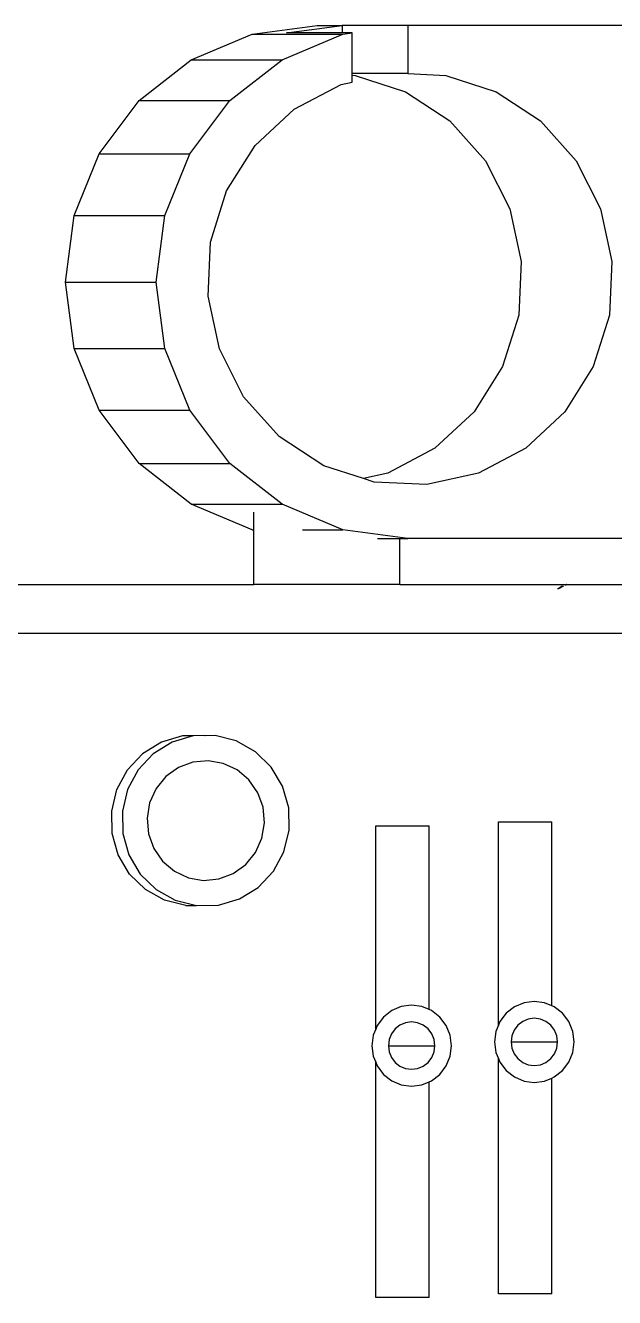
# Model space of a CAD drawing. Extents: x 2733443 to 3206532, y -1516114 to -1264405.
# Drawn here: x 2991311.4 to 2991392.1, y -1490182 to -1490007.6 of the extents above; entities that cross this region are included whole.
import ezdxf

# ---------------------------------------------------------------- set-up
doc = ezdxf.new("R2010")
doc.units = 0
doc.header["$MEASUREMENT"] = 0
doc.linetypes.add('1', pattern=[0, 0, 0])
doc.layers.get('0').update_dxf_attribs({"color": 250, "linetype": '1'})
doc.layers.add('furniture', color=33, linetype='Continuous')

# ---------------------------------------------------------------- blocks, each defined once
blk = doc.blocks.new('EQUIPMENT')
at = {"layer": 'furniture'}
for p, q in [((-40259.07, 12151.1), (-40250.75, 12154.62)), ((-40250.75, 12154.62), (-40241.83, 12155.82)), ((-40250.75, 12154.62), (-40238.32, 12154.62)), ((-40246.64, 12151.1), (-40238.32, 12154.62)), ((-40246.03, 12154.79), (-40238.39, 12155.82)), ((-40238.39, 12154.79), (-40246.03, 12154.79)), ((-40241.83, 12155.82), (-40238.39, 12155.82)), ((-40238.39, 12155.82), (-40238.39, 12154.79)), ((-40229.4, 12155.82), (-40238.39, 12155.82)), ((-40237.04, 12154.79), (-40238.39, 12154.79)), ((-40238.32, 12154.62), (-40237.04, 12154.79)), ((-40237.04, 12149.21), (-40237.04, 12154.79)), ((-40229.4, 12155.82), (-40229.4, 12149.21)), ((-40174.58, 12155.82), (-40229.4, 12155.82)), ((-40266.22, 12145.51), (-40259.07, 12151.1)), ((-40259.07, 12151.1), (-40246.64, 12151.1)), ((-40253.79, 12145.51), (-40246.64, 12151.1)), ((-40229.4, 12149.21), (-40237.04, 12149.21)), ((-40237.04, 12148.98), (-40237.04, 12149.21)), ((-40229.4, 12149.21), (-40224.19, 12148.96)), ((-40244.96, 12144.34), (-40238.52, 12147.73)), ((-40238.52, 12147.73), (-40237.04, 12148.06)), ((-40237.04, 12148.98), (-40236.62, 12148.96)), ((-40237.04, 12148.06), (-40237.04, 12148.98)), ((-40236.62, 12148.96), (-40229.72, 12146.72)), ((-40224.19, 12148.96), (-40217.29, 12146.72)), ((-40229.72, 12146.72), (-40223.62, 12142.72)), ((-40217.29, 12146.72), (-40211.19, 12142.72)), ((-40271.7, 12138.23), (-40266.22, 12145.51)), ((-40266.22, 12145.51), (-40253.79, 12145.51)), ((-40259.27, 12138.23), (-40253.79, 12145.51)), ((-40250.32, 12139.36), (-40244.96, 12144.34)), ((-40223.62, 12142.72), (-40218.73, 12137.26)), ((-40211.19, 12142.72), (-40206.3, 12137.26)), ((-40254.23, 12133.14), (-40250.32, 12139.36)), ((-40275.15, 12129.74), (-40271.7, 12138.23)), ((-40271.7, 12138.23), (-40259.27, 12138.23)), ((-40262.72, 12129.74), (-40259.27, 12138.23)), ((-40218.73, 12137.26), (-40215.41, 12130.69)), ((-40206.3, 12137.26), (-40202.98, 12130.69)), ((-40256.44, 12126.09), (-40254.23, 12133.14)), ((-40215.41, 12130.69), (-40213.86, 12123.47)), ((-40202.98, 12130.69), (-40201.43, 12123.47)), ((-40276.32, 12120.64), (-40275.15, 12129.74)), ((-40275.15, 12129.74), (-40262.72, 12129.74)), ((-40263.89, 12120.64), (-40262.72, 12129.74)), ((-40256.77, 12118.71), (-40256.44, 12126.09)), ((-40213.86, 12123.47), (-40214.2, 12116.08)), ((-40201.43, 12123.47), (-40201.77, 12116.08)), ((-40275.15, 12111.53), (-40276.32, 12120.64)), ((-40276.32, 12120.64), (-40263.89, 12120.64)), ((-40262.72, 12111.53), (-40263.89, 12120.64)), ((-40255.23, 12111.48), (-40256.77, 12118.71)), ((-40214.2, 12116.08), (-40216.4, 12109.04)), ((-40201.77, 12116.08), (-40203.97, 12109.04)), ((-40271.7, 12103.05), (-40275.15, 12111.53)), ((-40275.15, 12111.53), (-40262.72, 12111.53)), ((-40259.27, 12103.05), (-40262.72, 12111.53)), ((-40251.9, 12104.92), (-40255.23, 12111.48)), ((-40216.4, 12109.04), (-40220.32, 12102.82)), ((-40203.97, 12109.04), (-40207.88, 12102.82)), ((-40247.02, 12099.45), (-40251.9, 12104.92)), ((-40266.22, 12095.76), (-40271.7, 12103.05)), ((-40271.7, 12103.05), (-40259.27, 12103.05)), ((-40253.79, 12095.76), (-40259.27, 12103.05)), ((-40220.32, 12102.82), (-40225.68, 12097.84)), ((-40207.88, 12102.82), (-40213.24, 12097.84)), ((-40240.92, 12095.46), (-40247.02, 12099.45)), ((-40225.68, 12097.84), (-40232.12, 12094.44)), ((-40213.24, 12097.84), (-40219.69, 12094.44)), ((-40259.07, 12090.17), (-40266.22, 12095.76)), ((-40266.22, 12095.76), (-40253.79, 12095.76)), ((-40246.64, 12090.17), (-40253.79, 12095.76)), ((-40235.49, 12093.69), (-40240.92, 12095.46)), ((-40232.12, 12094.44), (-40235.49, 12093.69)), ((-40234.01, 12093.21), (-40235.49, 12093.69)), ((-40219.69, 12094.44), (-40226.77, 12092.87)), ((-40226.77, 12092.87), (-40234.01, 12093.21)), ((-40250.75, 12086.66), (-40259.07, 12090.17)), ((-40259.07, 12090.17), (-40246.64, 12090.17)), ((-40238.32, 12086.66), (-40246.64, 12090.17)), ((-40250.49, 12086.66), (-40250.49, 12089.09)), ((-40250.75, 12086.66), (-40250.49, 12086.66)), ((-40250.49, 12086.62), (-40250.75, 12086.66)), ((-40250.49, 12086.62), (-40250.49, 12086.66)), ((-40250.49, 12079.15), (-40250.49, 12086.62)), ((-40243.84, 12086.66), (-40238.32, 12086.66)), ((-40229.4, 12085.46), (-40238.32, 12086.66)), ((-40233.56, 12085.46), (-40230.48, 12085.46)), ((-40230.48, 12079.17), (-40230.48, 12085.46)), ((-40230.48, 12085.46), (-40229.4, 12085.46)), ((-40170.28, 12085.46), (-40229.4, 12085.46)), ((-40289.59, 12079.15), (-40250.49, 12079.15)), ((-40230.48, 12079.17), (-40250.49, 12079.15)), ((-40230.48, 12079.17), (-40207.69, 12079.15)), ((-40208.9, 12078.63), (-40208.71, 12078.63)), ((-40208.71, 12078.63), (-40208.12, 12078.92)), ((-40208.23, 12078.92), (-40208.71, 12078.63)), ((-40208.23, 12078.92), (-40208.12, 12078.92)), ((-40208.12, 12078.92), (-40208.04, 12078.92)), ((-40207.7, 12079.1), (-40207.81, 12079.1)), ((-40207.69, 12079.15), (-40207.7, 12079.1)), ((-40207.65, 12079.17), (-40207.69, 12079.15)), ((-40207.65, 12079.17), (-40207.58, 12079.15)), ((-40207.62, 12079.1), (-40207.58, 12079.15)), ((-40207.58, 12079.15), (-40207.54, 12079.17)), ((-40207.54, 12079.17), (-40207.5, 12079.15)), ((-40207.5, 12079.15), (-40207.46, 12079.17)), ((-40207.46, 12079.17), (-40184.71, 12079.15)), ((-40287.29, 12072.48), (-39969.96, 12072.48)), ((-40260.29, 12058.4), (-40263.17, 12057.55)), ((-40258.83, 12058.4), (-40261.71, 12057.55)), ((-40258.83, 12058.4), (-40260.29, 12058.4)), ((-40257.29, 12058.46), (-40258.83, 12058.4)), ((-40257.17, 12058.43), (-40257.29, 12058.46)), ((-40255.82, 12058.46), (-40257.17, 12058.43)), ((-40252.91, 12057.73), (-40255.82, 12058.46)), ((-40263.17, 12057.55), (-40265.74, 12055.96)), ((-40261.71, 12057.55), (-40264.28, 12055.96)), ((-40250.28, 12056.25), (-40252.91, 12057.73)), ((-40267.82, 12053.75), (-40265.74, 12055.96)), ((-40264.28, 12055.96), (-40266.36, 12053.75)), ((-40256.78, 12055.01), (-40258.87, 12054.81)), ((-40254.71, 12054.65), (-40256.78, 12055.01)), ((-40248.11, 12054.13), (-40250.28, 12056.25)), ((-40269.27, 12051.07), (-40267.82, 12053.75)), ((-40266.36, 12053.75), (-40267.8, 12051.07)), ((-40260.85, 12054.07), (-40262.56, 12052.83)), ((-40258.87, 12054.81), (-40260.85, 12054.07)), ((-40252.8, 12053.75), (-40254.71, 12054.65)), ((-40251.18, 12052.38), (-40252.8, 12053.75)), ((-40246.55, 12051.51), (-40248.11, 12054.13)), ((-40262.56, 12052.83), (-40263.9, 12051.18)), ((-40249.97, 12050.63), (-40251.18, 12052.38)), ((-40245.72, 12048.57), (-40246.55, 12051.51)), ((-40269.98, 12048.09), (-40269.27, 12051.07)), ((-40267.8, 12051.07), (-40268.52, 12048.09)), ((-40263.9, 12051.18), (-40264.78, 12049.23)), ((-40249.24, 12048.62), (-40249.97, 12050.63)), ((-40269.92, 12045.03), (-40269.98, 12048.09)), ((-40268.52, 12048.09), (-40268.46, 12045.03)), ((-40264.78, 12049.23), (-40265.13, 12047.12)), ((-40249.04, 12046.49), (-40249.24, 12048.62)), ((-40245.66, 12045.51), (-40245.72, 12048.57)), ((-40265.13, 12047.12), (-40264.94, 12044.98)), ((-40249.4, 12044.38), (-40249.04, 12046.49)), ((-40216.98, 12018.74), (-40216.98, 12046.62)), ((-40216.98, 12046.62), (-40209.67, 12046.61)), ((-40209.67, 12021.42), (-40209.67, 12046.61)), ((-40269.09, 12042.09), (-40269.92, 12045.03)), ((-40268.46, 12045.03), (-40267.62, 12042.09)), ((-40264.94, 12044.98), (-40264.21, 12042.97)), ((-40246.37, 12042.54), (-40245.66, 12045.51)), ((-40233.8, 12046.1), (-40226.48, 12046.09)), ((-40233.8, 12018.22), (-40233.8, 12046.1)), ((-40226.48, 12020.9), (-40226.48, 12046.09)), ((-40264.21, 12042.97), (-40263, 12041.22)), ((-40250.27, 12042.43), (-40249.4, 12044.38)), ((-40267.53, 12039.47), (-40269.09, 12042.09)), ((-40267.62, 12042.09), (-40266.07, 12039.47)), ((-40263, 12041.22), (-40261.38, 12039.85)), ((-40251.62, 12040.78), (-40250.27, 12042.43)), ((-40247.82, 12039.86), (-40246.37, 12042.54)), ((-40265.36, 12037.35), (-40267.53, 12039.47)), ((-40266.07, 12039.47), (-40263.9, 12037.35)), ((-40261.38, 12039.85), (-40259.47, 12038.96)), ((-40255.3, 12038.8), (-40253.33, 12039.54)), ((-40253.33, 12039.54), (-40251.62, 12040.78)), ((-40249.9, 12037.65), (-40247.82, 12039.86)), ((-40259.47, 12038.96), (-40257.4, 12038.6)), ((-40257.4, 12038.6), (-40255.3, 12038.8)), ((-40252.47, 12036.06), (-40249.9, 12037.65)), ((-40262.73, 12035.87), (-40265.36, 12037.35)), ((-40263.9, 12037.35), (-40261.27, 12035.87)), ((-40259.82, 12035.14), (-40262.73, 12035.87)), ((-40261.27, 12035.87), (-40258.35, 12035.14)), ((-40255.35, 12035.21), (-40252.47, 12036.06)), ((-40259.82, 12035.14), (-40258.35, 12035.14)), ((-40258.35, 12035.14), (-40255.35, 12035.21)), ((-40213.47, 12021.83), (-40214.78, 12021.28)), ((-40212.06, 12022.02), (-40213.47, 12021.83)), ((-40210.65, 12021.83), (-40212.06, 12022.02)), ((-40209.67, 12021.42), (-40210.65, 12021.83)), ((-40231.6, 12020.76), (-40232.73, 12019.87)), ((-40230.29, 12021.31), (-40231.6, 12020.76)), ((-40228.87, 12021.5), (-40230.29, 12021.31)), ((-40227.46, 12021.31), (-40228.87, 12021.5)), ((-40226.48, 12020.9), (-40227.46, 12021.31)), ((-40226.15, 12020.76), (-40226.48, 12020.9)), ((-40225.02, 12019.87), (-40226.15, 12020.76)), ((-40215.91, 12020.4), (-40216.78, 12019.24)), ((-40214.78, 12021.28), (-40215.91, 12020.4)), ((-40209.33, 12021.28), (-40209.67, 12021.42)), ((-40208.2, 12020.4), (-40209.33, 12021.28)), ((-40207.34, 12019.24), (-40208.2, 12020.4)), ((-40233.59, 12018.72), (-40233.8, 12018.22)), ((-40232.73, 12019.87), (-40233.59, 12018.72)), ((-40231.13, 12018.24), (-40231.63, 12017.57)), ((-40230.47, 12018.76), (-40231.13, 12018.24)), ((-40229.7, 12019.08), (-40230.47, 12018.76)), ((-40228.87, 12019.19), (-40229.7, 12019.08)), ((-40228.05, 12019.08), (-40228.87, 12019.19)), ((-40227.28, 12018.76), (-40228.05, 12019.08)), ((-40226.62, 12018.24), (-40227.28, 12018.76)), ((-40226.12, 12017.57), (-40226.62, 12018.24)), ((-40224.16, 12018.72), (-40225.02, 12019.87)), ((-40223.61, 12017.38), (-40224.16, 12018.72)), ((-40216.98, 12018.74), (-40217.32, 12017.9)), ((-40216.78, 12019.24), (-40216.98, 12018.74)), ((-40214.31, 12018.76), (-40214.82, 12018.09)), ((-40213.65, 12019.28), (-40214.31, 12018.76)), ((-40212.88, 12019.6), (-40213.65, 12019.28)), ((-40212.06, 12019.71), (-40212.88, 12019.6)), ((-40211.23, 12019.6), (-40212.06, 12019.71)), ((-40210.47, 12019.28), (-40211.23, 12019.6)), ((-40209.81, 12018.76), (-40210.47, 12019.28)), ((-40209.3, 12018.09), (-40209.81, 12018.76)), ((-40206.79, 12017.9), (-40207.34, 12019.24)), ((-40234.14, 12017.38), (-40234.32, 12015.94)), ((-40233.8, 12018.22), (-40234.14, 12017.38)), ((-40231.95, 12016.78), (-40232.06, 12015.94)), ((-40231.63, 12017.57), (-40231.95, 12016.78)), ((-40225.8, 12016.78), (-40226.12, 12017.57)), ((-40225.69, 12015.94), (-40225.8, 12016.78)), ((-40223.42, 12015.94), (-40223.61, 12017.38)), ((-40217.32, 12017.9), (-40217.51, 12016.47)), ((-40215.13, 12017.31), (-40215.24, 12016.47)), ((-40214.82, 12018.09), (-40215.13, 12017.31)), ((-40208.98, 12017.31), (-40209.3, 12018.09)), ((-40208.87, 12016.47), (-40208.98, 12017.31)), ((-40206.61, 12016.47), (-40206.79, 12017.9)), ((-40234.32, 12015.94), (-40234.14, 12014.5)), ((-40232.06, 12015.94), (-40231.95, 12015.1)), ((-40232.06, 12015.94), (-40225.69, 12015.94)), ((-40231.95, 12015.1), (-40231.63, 12014.32)), ((-40226.12, 12014.32), (-40225.8, 12015.1)), ((-40225.8, 12015.1), (-40225.69, 12015.94)), ((-40223.61, 12014.5), (-40223.42, 12015.94)), ((-40217.51, 12016.47), (-40217.32, 12015.03)), ((-40217.32, 12015.03), (-40216.98, 12014.19)), ((-40215.24, 12016.47), (-40215.13, 12015.62)), ((-40215.24, 12016.47), (-40208.87, 12016.47)), ((-40215.13, 12015.62), (-40214.82, 12014.84)), ((-40214.82, 12014.84), (-40214.31, 12014.17)), ((-40209.81, 12014.17), (-40209.3, 12014.84)), ((-40209.3, 12014.84), (-40208.98, 12015.62)), ((-40208.98, 12015.62), (-40208.87, 12016.47)), ((-40207.34, 12013.69), (-40206.79, 12015.03)), ((-40206.79, 12015.03), (-40206.61, 12016.47)), ((-40234.14, 12014.5), (-40233.8, 12013.67)), ((-40233.8, 11981.41), (-40233.8, 12013.67)), ((-40233.8, 12013.67), (-40233.59, 12013.16)), ((-40233.59, 12013.16), (-40232.73, 12012.01)), ((-40231.63, 12014.32), (-40231.13, 12013.65)), ((-40231.13, 12013.65), (-40230.47, 12013.13)), ((-40230.47, 12013.13), (-40229.7, 12012.81)), ((-40228.05, 12012.81), (-40227.28, 12013.13)), ((-40227.28, 12013.13), (-40226.62, 12013.65)), ((-40226.62, 12013.65), (-40226.12, 12014.32)), ((-40225.02, 12012.01), (-40224.16, 12013.16)), ((-40224.16, 12013.16), (-40223.61, 12014.5)), ((-40216.98, 11981.93), (-40216.98, 12014.19)), ((-40216.98, 12014.19), (-40216.78, 12013.69)), ((-40216.78, 12013.69), (-40215.91, 12012.54)), ((-40214.31, 12014.17), (-40213.65, 12013.65)), ((-40213.65, 12013.65), (-40212.88, 12013.33)), ((-40212.88, 12013.33), (-40212.06, 12013.22)), ((-40212.06, 12013.22), (-40211.23, 12013.33)), ((-40211.23, 12013.33), (-40210.47, 12013.65)), ((-40210.47, 12013.65), (-40209.81, 12014.17)), ((-40208.2, 12012.54), (-40207.34, 12013.69)), ((-40232.73, 12012.01), (-40231.6, 12011.13)), ((-40229.7, 12012.81), (-40228.87, 12012.7)), ((-40228.87, 12012.7), (-40228.05, 12012.81)), ((-40226.15, 12011.13), (-40225.02, 12012.01)), ((-40215.91, 12012.54), (-40214.78, 12011.65)), ((-40214.78, 12011.65), (-40213.47, 12011.1)), ((-40210.65, 12011.1), (-40209.67, 12011.51)), ((-40209.67, 12011.51), (-40209.33, 12011.65)), ((-40209.67, 11981.93), (-40209.67, 12011.51)), ((-40209.33, 12011.65), (-40208.2, 12012.54)), ((-40231.6, 12011.13), (-40230.29, 12010.57)), ((-40230.29, 12010.57), (-40228.87, 12010.39)), ((-40228.87, 12010.39), (-40227.46, 12010.57)), ((-40227.46, 12010.57), (-40226.48, 12010.99)), ((-40226.48, 12010.99), (-40226.15, 12011.13)), ((-40226.48, 11981.41), (-40226.48, 12010.99)), ((-40213.47, 12011.1), (-40212.06, 12010.91)), ((-40212.06, 12010.91), (-40210.65, 12011.1)), ((-40209.67, 11981.93), (-40216.98, 11981.93)), ((-40226.48, 11981.41), (-40233.8, 11981.41))]:
    blk.add_line(p, q, dxfattribs=at)

msp = doc.modelspace()

# ---------------------------------------------------------------- block references
at = {"color": 240, "true_color": 0xed1f24}
msp.add_blockref('EQUIPMENT', (3031593.1809, -1502163.4359), dxfattribs=at)

doc.saveas('drawing.dxf')
